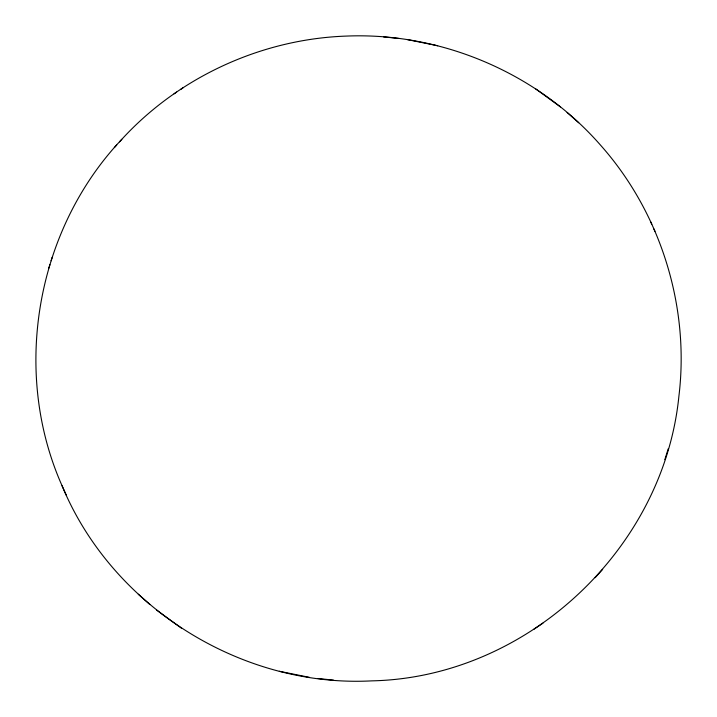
<?xml version="1.0" encoding="UTF-8"?>
<svg xmlns="http://www.w3.org/2000/svg" width="717" height="717" viewBox="0 0 717 717"><rect width="100%" height="100%" fill="white"/><g stroke="black" fill="none" stroke-linecap="round" stroke-linejoin="round"><path stroke-width="1.08" d="M121.827 139.304C36.065 229.763 11.32 371.693 62.056 485.732C111.915 606.403 240.975 687.54 371.281 680.89L372.096 680.863C526.637 677.359 663.61 549.464 678.918 396.053C689.835 306.222 660.536 212.474 600.326 144.915C537.32 72.991 441.233 31.942 345.719 36.11L344.904 36.137C259.671 39.489 176.436 78.296 119.506 141.858M664.82 459.669L668.19 448.86M48.81 268.14L49.894 264.69M51.095 260.791L52.18 257.331M595.173 577.696L602.639 569.388M114.361 147.612L116.701 145.04M174.043 93.855L176.624 92.099M180.46 89.544L182.996 87.815M534.004 629.185L542.957 623.145M383.55 36.89L398.957 38.485M333.45 680.11L318.043 678.515M407.597 39.659L437.666 45.736M309.403 677.341L279.334 671.264M535.626 88.845L560.416 106.914M181.374 628.155L156.584 610.086M567.129 112.488L578.718 122.777M149.871 604.512L138.282 594.223M650.767 221.974L651.78 224.206M653.904 228.974L654.944 231.268M62.056 485.732L66.233 495.026"/></g></svg>
